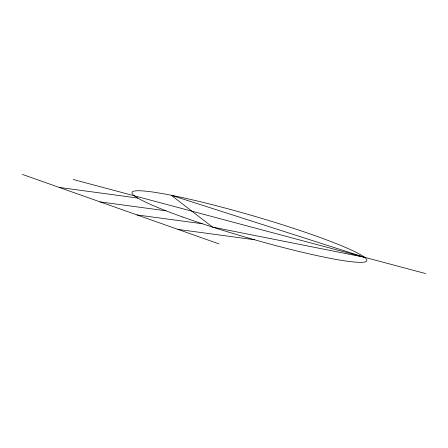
<?xml version="1.0" encoding="UTF-8"?>
<svg xmlns="http://www.w3.org/2000/svg" width="448" height="448" viewBox="0 0 448 448"><rect width="100%" height="100%" fill="white"/><g stroke="black" fill="none" stroke-linecap="round" stroke-linejoin="round"><path stroke-width="0.67" d="M59.242 187.443L137.754 198.05M100.178 201.908L165.978 210.801M137.021 214.934L202.311 223.754M177.962 229.398L254.436 239.73M73.231 179.497L425.6 273.582M22.4 174.418L218.898 243.869M364.431 257.258L212.559 227.097L171.254 195.266L364.431 257.258M182.711 217.017A122.276 11.295 16.2 0 0 366.498 261.184A122.276 11.295 16.2 0 0 199.035 201.415A122.276 11.295 16.2 0 0 182.711 217.017"/></g></svg>
